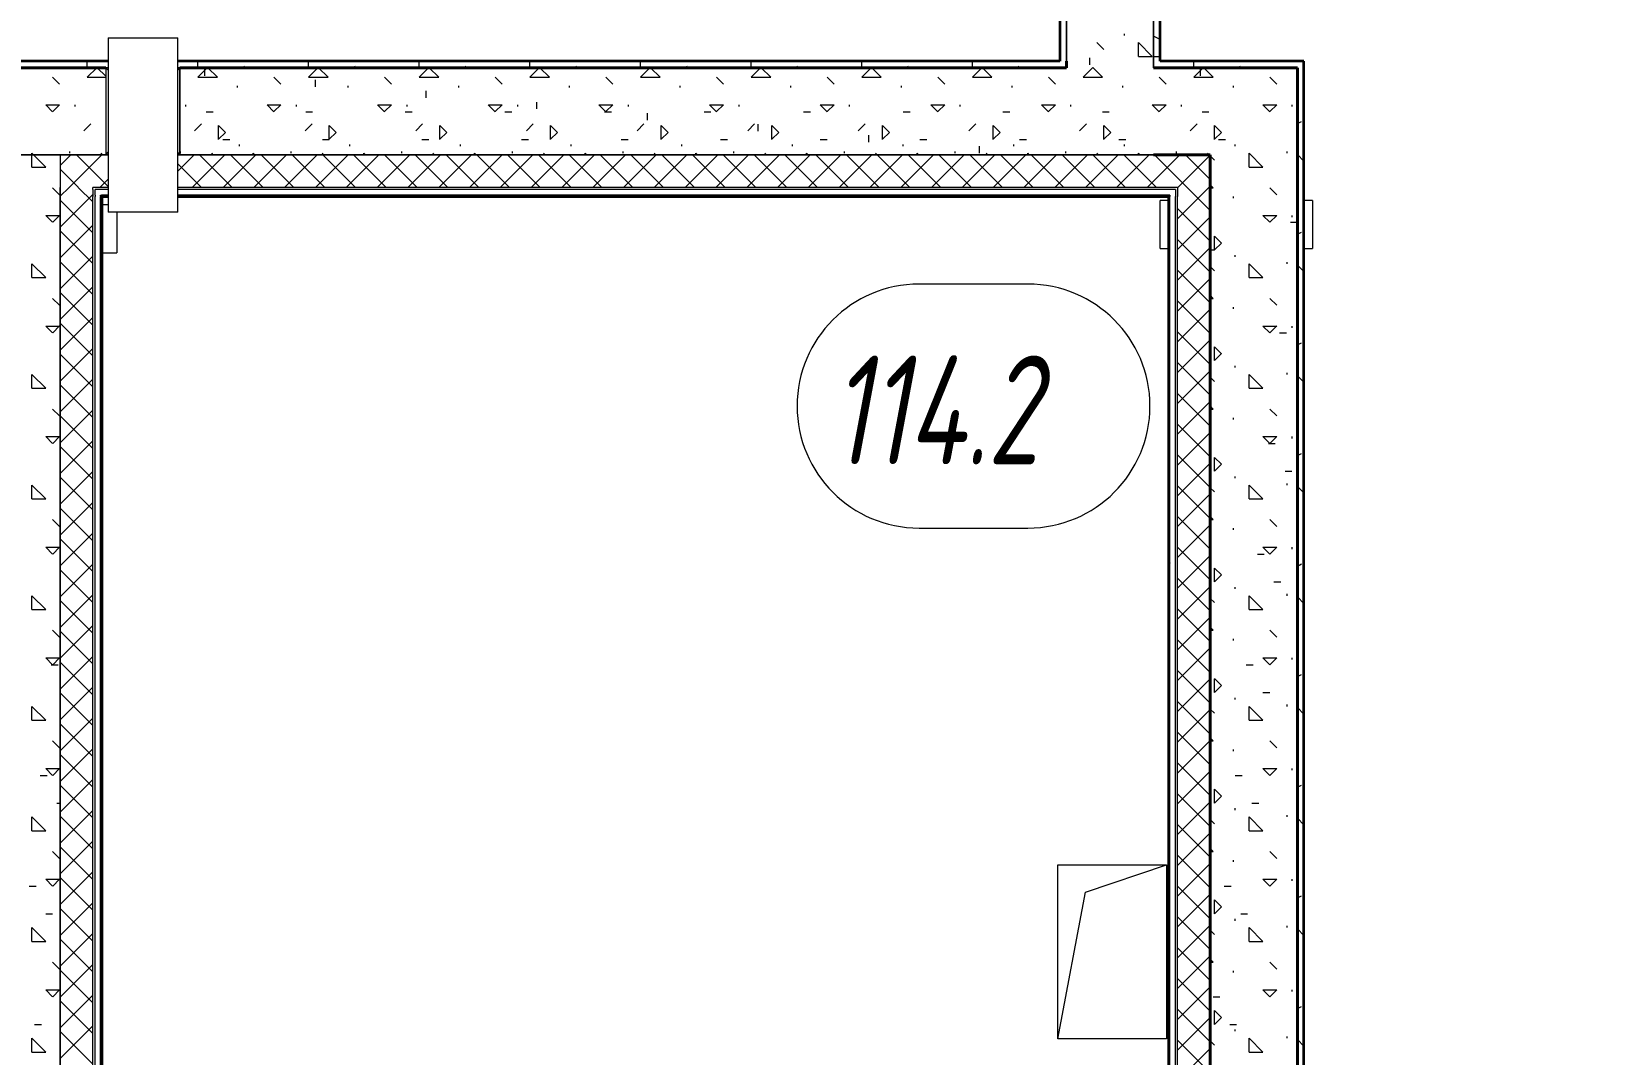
# Model space of a CAD drawing. Header units: millimetres. Extents: x -4948 to 42228, y -4856 to 69378.
# Drawn here: x 30733 to 34360, y 757 to 3105 of the extents above; entities that cross this region are included whole.
import ezdxf

# ---------------------------------------------------------------- set-up
doc = ezdxf.new("R2010")
doc.units = ezdxf.units.MM
for name, color, linetype, lineweight in [('A-AREA-IDEN', 2, 'Continuous', 30), ('A-DETL', 90, 'Continuous', 9), ('A-FLOR', 192, 'Continuous', 13), ('A-GENM', 13, 'Continuous', 9), ('A-GLAZ', 151, 'Continuous', 13), ('A-PART', 2, 'Continuous', 9), ('A-WALL', 113, 'Continuous', 13), ('A-WALL-PATT', 111, 'Continuous', 13), ('I-WALL', 2, 'Continuous', 13)]:
    doc.layers.add(name, color=color, linetype=linetype, lineweight=lineweight)
doc.styles.add('ISOCPEUR_B_I', font='', dxfattribs={"width": 0.7, "height": 250})
doc.styles.get('ISOCPEUR_B_I').set_extended_font_data('ISOCPEUR', italic=True, bold=True)

# ---------------------------------------------------------------- blocks, each defined once
blk = doc.blocks.new('27ELB-RD-AR-0000-BIM_rvt-1-1 этаж отм_ _0_000 лотки')
at = {"layer": 'A-AREA-IDEN', "color": 252, "lineweight": 9}
for p, q in [((33020.6, 2525.1), (32770.6, 2525.1)), ((32770.6, 1965.1), (33020.6, 1965.1))]:
    blk.add_line(p, q, dxfattribs=at)
for centre, start, end in [((32770.6, 2245.1), 90, 270), ((33020.6, 2245.1), 270, 90)]:
    blk.add_arc(centre, 280, start, end, dxfattribs=at)
at = {"layer": 'A-DETL', "color": 252}
for p, q in [((33152.5, 1128.7), (33338.9, 1192.2)), ((33088.9, 792.2), (33152.5, 1128.7))]:
    blk.add_line(p, q, dxfattribs=at)
at = {"layer": 'A-FLOR', "color": 252, "lineweight": 9}
for p, q in [((33088.9, 792.2), (33088.9, 1192.2)), ((33088.9, 1192.2), (33338.9, 1192.2)), ((33338.9, 1192.2), (33338.9, 792.2)), ((33338.9, 792.2), (33088.9, 792.2))]:
    blk.add_line(p, q, dxfattribs=at)
at = {"layer": 'A-GENM', "color": 252}
for p, q in [((30908.9, 3090.7), (30908.9, 2690.7)), ((30908.9, 3090.7), (31068.9, 3090.7)), ((31068.9, 2690.7), (31068.9, 3090.7)), ((30908.9, 2707.1), (30895, 2707.1)), ((31068.9, 2690.7), (30908.9, 2690.7)), ((30928.9, 2690.7), (30928.9, 2597.1)), ((33342.8, 2717.1), (33323.9, 2717.1)), ((33323.9, 2607.1), (33323.9, 2717.1)), ((33673.9, 2717.1), (33653.9, 2717.1)), ((33673.9, 2717.1), (33673.9, 2607.1)), ((30895, 2597.1), (30928.9, 2597.1)), ((33323.9, 2607.1), (33342.8, 2607.1)), ((33653.9, 2607.1), (33673.9, 2607.1))]:
    blk.add_line(p, q, dxfattribs=at)
at = {"layer": 'A-GLAZ', "color": 252, "lineweight": 9}
for p, q in [((30903.9, 3022.1), (30903.9, 2822.1)), ((30908.9, 3022.1), (30903.9, 3022.1)), ((30903.9, 3022.1), (30903.9, 2822.1)), ((30908.9, 3016.2), (30903.9, 3022.1)), ((31073.9, 3022.1), (31068.9, 3022.1)), ((31068.9, 3016.2), (31073.9, 3022.1)), ((31073.9, 3022.1), (31073.9, 2822.1)), ((31073.9, 2822.1), (31073.9, 3022.1)), ((30903.9, 2822.1), (30908.9, 2828)), ((30903.9, 2822.1), (30908.9, 2822.1)), ((31073.9, 2822.1), (31068.9, 2828)), ((31068.9, 2822.1), (31073.9, 2822.1))]:
    blk.add_line(p, q, dxfattribs=at)
at = {"layer": 'A-PART', "color": 252}
for p, q in [((33088.9, 792.2), (33088.9, 1192.2)), ((33088.9, 1192.2), (33338.9, 1192.2)), ((33338.9, 1192.2), (33338.9, 792.2)), ((33338.9, 792.2), (33088.9, 792.2))]:
    blk.add_line(p, q, dxfattribs=at)
at = {"layer": 'A-WALL', "color": 252, "lineweight": 9}
for p, q in [((33308.7, 3022.1), (33308.7, 7196.8)), ((33308.7, 7196.8), (33308.7, 3022.1)), ((33108.7, 5437.1), (33108.7, 3037.1)), ((33108.7, 3037.1), (33108.7, 5437.1)), ((30798.9, 2822.1), (30648.9, 2822.1)), ((30648.9, 2822.1), (30798.9, 2822.1)), ((30903.9, 2822.1), (30798.9, 2822.1)), ((30798.9, 2822.1), (30798.9, 2747.1)), ((30798.9, 2822.1), (30903.9, 2822.1)), ((33308.7, 2822.1), (31073.9, 2822.1)), ((31073.9, 2822.1), (33308.7, 2822.1)), ((30798.9, 2742.1), (30798.9, 2747.1)), ((30798.9, 2747.1), (30798.9, 2742.1)), ((30798.9, 2729.6), (30798.9, 2742.1)), ((30798.9, 2742.1), (30798.9, 2729.6)), ((30798.9, 2727.6), (30798.9, 2729.6)), ((30798.9, 2729.6), (30798.9, 2727.6)), ((30798.9, 2726.8), (30798.9, 2727.6)), ((30798.9, 2727.6), (30798.9, 2726.8)), ((30798.9, 2726), (30798.9, 2726.8)), ((30798.9, 2726.8), (30798.9, 2726)), ((30798.9, 2660.6), (30798.9, 2726)), ((30798.9, 2726), (30798.9, 2660.6)), ((30873.9, 2742.1), (30873.9, 2747.1)), ((30908.9, 2747.1), (30873.9, 2747.1)), ((30873.9, 2742.1), (30873.9, 2726)), ((30873.9, 488.2), (30873.9, 2726)), ((30878.9, 2729.6), (30878.9, 2742.1)), ((30908.9, 2742.1), (30878.9, 2742.1)), ((30878.9, 2729.6), (30878.9, 2726)), ((30878.9, 488.2), (30878.9, 2726)), ((30891.4, 2727.6), (30891.4, 2729.6)), ((30891.4, 2729.6), (30893.4, 2729.6)), ((30893.4, 2727.6), (30891.4, 2727.6)), ((30891.4, 2727.6), (30891.4, 2726)), ((30891.4, 488.2), (30891.4, 2726)), ((30908.9, 2729.6), (30893.4, 2729.6)), ((30893.4, 2726.8), (30893.4, 2727.6)), ((30893.4, 2727.6), (30894.2, 2727.6)), ((30894.2, 2726.8), (30893.4, 2726.8)), ((30893.4, 2726.8), (30893.4, 2726)), ((30893.4, 488.2), (30893.4, 2726)), ((30908.9, 2727.6), (30894.2, 2727.6)), ((30894.2, 2726), (30894.2, 2726.8)), ((30908.9, 2726.8), (30894.2, 2726.8)), ((30894.2, 488.2), (30894.2, 2726)), ((33363.9, 2747.1), (31068.9, 2747.1)), ((33358.9, 2742.1), (31068.9, 2742.1)), ((33346.4, 2729.6), (31068.9, 2729.6)), ((33344.4, 2727.6), (31068.9, 2727.6)), ((33343.6, 2726.8), (31068.9, 2726.8)), ((33343.6, 2726.8), (33343.6, 2726)), ((33343.6, -412.7), (33343.6, 2726)), ((33344.4, 2727.6), (33344.4, 2726.8)), ((33344.4, 2726.8), (33344.4, 2726)), ((33344.4, -413.5), (33344.4, 2726)), ((33346.4, 2729.6), (33346.4, 2727.6)), ((33346.4, 2727.6), (33346.4, 2726)), ((33346.4, -415.5), (33346.4, 2726)), ((33358.9, 2742.1), (33358.9, 2729.6)), ((33358.9, 2729.6), (33358.9, 2726)), ((33358.9, -428), (33358.9, 2726)), ((33363.9, 2747.1), (33363.9, 2742.1)), ((33363.9, 2742.1), (33363.9, 2726)), ((33363.9, -433), (33363.9, 2726)), ((30798.9, 2648.1), (30798.9, 2660.6)), ((30798.9, 2660.6), (30798.9, 488.2)), ((30798.9, 2646.1), (30798.9, 2648.1)), ((30798.9, 2645.3), (30798.9, 2646.1)), ((30798.9, 2644.5), (30798.9, 2645.3)), ((30798.9, 2626.8), (30798.9, 2644.5)), ((30798.9, 2614.3), (30798.9, 2626.8)), ((30798.9, 2612.3), (30798.9, 2614.3)), ((30798.9, 2611.5), (30798.9, 2612.3)), ((30798.9, 2610.7), (30798.9, 2611.5)), ((30798.9, 569.7), (30798.9, 2610.7))]:
    blk.add_line(p, q, dxfattribs=at)
at = {"layer": 'A-WALL-PATT', "color": 252, "linetype": 'Continuous', "lineweight": 9}
for p, q in [((33242.2, 3095.6), (33242.2, 3099.6)), ((33323.7, 3086.6), (33308.7, 3094.1)), ((33194.6, 3063.9), (33178.7, 3079.8)), ((33274, 3048), (33274, 3079.7)), ((33305.7, 3048), (33274, 3079.7)), ((33274, 3048), (33305.8, 3048)), ((33308.7, 3048), (33323.7, 3048)), ((30861, 3022.1), (30861, 3035.3)), ((30861, 3000.4), (30882.7, 3022.1)), ((30903.9, 3002.4), (30884.2, 3022.1)), ((31115, 3022.1), (31115, 3035.3)), ((31115, 3000.4), (31136.7, 3022.1)), ((31130.9, 3003.5), (31130.9, 3019.4)), ((31159.9, 3000.4), (31138.2, 3022.1)), ((31215.6, 3022.1), (31222.6, 3025.6)), ((31369, 3022.1), (31369, 3035.3)), ((31369, 3000.4), (31390.7, 3022.1)), ((31413.9, 3000.4), (31392.2, 3022.1)), ((31469.6, 3022.1), (31476.6, 3025.6)), ((31623, 3022.1), (31623, 3035.3)), ((31623, 3000.4), (31644.7, 3022.1)), ((31667.9, 3000.4), (31646.2, 3022.1)), ((31723.6, 3022.1), (31730.6, 3025.6)), ((31877, 3022.1), (31877, 3035.3)), ((31877, 3000.4), (31898.7, 3022.1)), ((31921.9, 3000.4), (31900.2, 3022.1)), ((31977.6, 3022.1), (31984.6, 3025.6)), ((32131, 3022.1), (32131, 3035.3)), ((32131, 3000.4), (32152.7, 3022.1)), ((32175.9, 3000.4), (32154.2, 3022.1)), ((32231.6, 3022.1), (32238.6, 3025.6)), ((32385, 3022.1), (32385, 3035.3)), ((32385, 3000.4), (32406.7, 3022.1)), ((32429.9, 3000.4), (32408.2, 3022.1)), ((32485.6, 3022.1), (32492.6, 3025.6)), ((32639, 3022.1), (32639, 3035.3)), ((32639, 3000.4), (32660.7, 3022.1)), ((32683.9, 3000.4), (32662.2, 3022.1)), ((32739.6, 3022.1), (32746.6, 3025.6)), ((32893, 3022.1), (32893, 3035.3)), ((32893, 3000.4), (32914.7, 3022.1)), ((32937.9, 3000.4), (32916.2, 3022.1)), ((32993.6, 3022.1), (33000.6, 3025.6)), ((33147, 3000.4), (33168.7, 3022.1)), ((33162.9, 3028.9), (33162.9, 3044.8)), ((33168.7, 3022.1), (33169.4, 3022.8)), ((33170.2, 3022.1), (33169.4, 3022.8)), ((33191.9, 3000.4), (33170.2, 3022.1)), ((33401, 3022.1), (33401, 3035.3)), ((33401, 3000.4), (33422.7, 3022.1)), ((33416.9, 3003.5), (33416.9, 3019.4)), ((33438.9, 3007.4), (33424.2, 3022.1)), ((33501.6, 3022.1), (33508.6, 3025.6)), ((30797.5, 2984.5), (30781.6, 3000.4)), ((30861, 3000.4), (30903.9, 3000.4)), ((31115, 3000.4), (31159.9, 3000.4)), ((31206.3, 2976.6), (31206.3, 2980.5)), ((31305.5, 2984.5), (31289.6, 3000.4)), ((31369, 3000.4), (31413.9, 3000.4)), ((31384.9, 2978.1), (31384.9, 2994)), ((31460.3, 2976.6), (31460.3, 2980.5)), ((31559.5, 2984.5), (31543.6, 3000.4)), ((31623, 3000.4), (31667.9, 3000.4)), ((31714.3, 2976.6), (31714.3, 2980.5)), ((31813.5, 2984.5), (31797.6, 3000.4)), ((31877, 3000.4), (31921.9, 3000.4)), ((31968.3, 2976.6), (31968.3, 2980.5)), ((32067.5, 2984.5), (32051.6, 3000.4)), ((32131, 3000.4), (32175.9, 3000.4)), ((32222.3, 2976.6), (32222.3, 2980.5)), ((32321.5, 2984.5), (32305.6, 3000.4)), ((32385, 3000.4), (32429.9, 3000.4)), ((32476.3, 2976.6), (32476.3, 2980.5)), ((32575.5, 2984.5), (32559.6, 3000.4)), ((32639, 3000.4), (32683.9, 3000.4)), ((32730.3, 2976.6), (32730.3, 2980.5)), ((32829.5, 2984.5), (32813.6, 3000.4)), ((32893, 3000.4), (32937.9, 3000.4)), ((32984.3, 2976.6), (32984.3, 2980.5)), ((33083.5, 2984.5), (33067.6, 3000.4)), ((33147, 3000.4), (33191.9, 3000.4)), ((33238.3, 2976.6), (33238.3, 2980.5)), ((33337.5, 2984.5), (33321.6, 3000.4)), ((33401, 3000.4), (33438.9, 3000.4)), ((33445.9, 3000.4), (33438.9, 3007.4)), ((33438.9, 3000.4), (33445.9, 3000.4)), ((33492.3, 2976.6), (33492.3, 2980.5)), ((33591.5, 2984.5), (33575.6, 3000.4)), ((31638.9, 2952.7), (31638.9, 2968.6)), ((31892.9, 2927.3), (31892.9, 2943.2)), ((30781.6, 2921), (30765.7, 2936.9)), ((30765.8, 2936.9), (30797.5, 2936.9)), ((30781.7, 2921.1), (30797.6, 2937)), ((30833.2, 2932.9), (30833.2, 2936.9)), ((31087.2, 2932.9), (31087.2, 2936.9)), ((31134, 2921), (31149.9, 2921)), ((31289.6, 2921), (31273.7, 2936.9)), ((31273.8, 2936.9), (31305.5, 2936.9)), ((31289.7, 2921.1), (31305.6, 2937)), ((31341.2, 2932.9), (31341.2, 2936.9)), ((31362.7, 2921), (31378.5, 2921)), ((31543.6, 2921), (31527.7, 2936.9)), ((31527.8, 2936.9), (31559.5, 2936.9)), ((31543.7, 2921.1), (31559.6, 2937)), ((31591.2, 2921), (31607.1, 2921)), ((31595.2, 2932.9), (31595.2, 2936.9)), ((31797.6, 2921), (31781.7, 2936.9)), ((31781.8, 2936.9), (31813.5, 2936.9)), ((31797.7, 2921.1), (31813.6, 2937)), ((31819.8, 2921), (31835.7, 2921)), ((31849.2, 2932.9), (31849.2, 2936.9)), ((32051.6, 2921), (32035.7, 2936.9)), ((32035.8, 2936.9), (32067.5, 2936.9)), ((32048.4, 2921), (32064.3, 2921)), ((32051.7, 2921.1), (32067.6, 2937)), ((32103.2, 2932.9), (32103.2, 2936.9)), ((32146.9, 2901.9), (32146.9, 2917.8)), ((32277, 2921), (32292.9, 2921)), ((32305.6, 2921), (32289.7, 2936.9)), ((32289.8, 2936.9), (32321.5, 2936.9)), ((32305.7, 2921.1), (32321.6, 2937)), ((32357.2, 2932.9), (32357.2, 2936.9)), ((32505.6, 2921), (32521.5, 2921)), ((32559.6, 2921), (32543.7, 2936.9)), ((32543.7, 2936.9), (32575.5, 2936.9)), ((32559.7, 2921.1), (32575.6, 2937)), ((32611.2, 2932.9), (32611.2, 2936.9)), ((32734.2, 2921), (32750.1, 2921)), ((32813.6, 2921), (32797.7, 2936.9)), ((32797.8, 2936.9), (32829.5, 2936.9)), ((32813.7, 2921.1), (32829.6, 2937)), ((32865.2, 2932.9), (32865.2, 2936.9)), ((32962.8, 2921), (32978.7, 2921)), ((33067.6, 2921), (33051.7, 2936.9)), ((33051.8, 2936.9), (33083.5, 2936.9)), ((33067.7, 2921.1), (33083.6, 2937)), ((33119.2, 2932.9), (33119.2, 2936.9)), ((33191.4, 2921), (33207.3, 2921)), ((33308.7, 2933.9), (33305.7, 2936.9)), ((33305.8, 2936.9), (33308.7, 2936.9)), ((33308.7, 2936.9), (33337.5, 2936.9)), ((33321.6, 2921), (33308.7, 2933.9)), ((33321.7, 2921.1), (33337.6, 2937)), ((33373.2, 2932.9), (33373.2, 2936.9)), ((33420.1, 2921), (33435.9, 2921)), ((33575.6, 2921), (33559.7, 2936.9)), ((33559.8, 2936.9), (33591.5, 2936.9)), ((33575.7, 2921.1), (33591.6, 2937)), ((33627.2, 2932.9), (33627.2, 2936.9)), ((30853.1, 2877.4), (30869, 2893.3)), ((31107.1, 2877.4), (31123, 2893.3)), ((31178.5, 2873.4), (31162.6, 2889.3)), ((31162.6, 2857.5), (31162.6, 2889.2)), ((31162.7, 2857.6), (31178.6, 2873.5)), ((31361.1, 2877.4), (31377, 2893.3)), ((31432.5, 2873.4), (31416.6, 2889.3)), ((31416.6, 2857.5), (31416.6, 2889.2)), ((31416.7, 2857.6), (31432.6, 2873.5)), ((31615.1, 2877.4), (31631, 2893.3)), ((31686.5, 2873.4), (31670.6, 2889.3)), ((31670.6, 2857.5), (31670.6, 2889.2)), ((31670.7, 2857.6), (31686.6, 2873.5)), ((31869.1, 2877.4), (31885, 2893.3)), ((31940.5, 2873.4), (31924.6, 2889.3)), ((31924.6, 2857.5), (31924.6, 2889.2)), ((31924.7, 2857.6), (31940.6, 2873.5)), ((32123.1, 2877.4), (32139, 2893.3)), ((32194.5, 2873.4), (32178.6, 2889.3)), ((32178.6, 2857.5), (32178.6, 2889.2)), ((32178.7, 2857.6), (32194.6, 2873.5)), ((32377.1, 2877.4), (32393, 2893.3)), ((32400.9, 2876.5), (32400.9, 2892.4)), ((32448.5, 2873.4), (32432.6, 2889.3)), ((32432.6, 2857.5), (32432.6, 2889.2)), ((32432.7, 2857.6), (32448.6, 2873.5)), ((32631.1, 2877.4), (32647, 2893.3)), ((32654.9, 2851.1), (32654.9, 2867)), ((32702.5, 2873.4), (32686.6, 2889.3)), ((32686.6, 2857.5), (32686.6, 2889.2)), ((32686.7, 2857.6), (32702.6, 2873.5)), ((32885.1, 2877.4), (32901, 2893.3)), ((32956.5, 2873.4), (32940.6, 2889.3)), ((32940.6, 2857.5), (32940.6, 2889.2)), ((32940.7, 2857.6), (32956.6, 2873.5)), ((33139.1, 2877.4), (33155, 2893.3)), ((33210.5, 2873.4), (33194.6, 2889.3)), ((33194.6, 2857.5), (33194.6, 2889.2)), ((33194.7, 2857.6), (33210.6, 2873.5)), ((33393.1, 2877.4), (33409, 2893.3)), ((33464.5, 2873.4), (33448.6, 2889.3)), ((33448.6, 2857.5), (33448.6, 2889.2)), ((33448.7, 2857.6), (33464.6, 2873.5)), ((33638.9, 2893.9), (33648.3, 2898.6)), ((30821.3, 2825.7), (30821.3, 2829.7)), ((31075.3, 2825.7), (31075.3, 2829.7)), ((31172.2, 2857.5), (31188, 2857.5)), ((31210.2, 2841.6), (31210.2, 2845.6)), ((31329.3, 2825.7), (31329.3, 2829.7)), ((31400.8, 2857.5), (31416.6, 2857.5)), ((31464.2, 2841.6), (31464.2, 2845.6)), ((31583.3, 2825.7), (31583.3, 2829.7)), ((31629.3, 2857.5), (31645.2, 2857.5)), ((31718.2, 2841.6), (31718.2, 2845.6)), ((31837.3, 2825.7), (31837.3, 2829.7)), ((31857.9, 2857.5), (31873.8, 2857.5)), ((31972.2, 2841.6), (31972.2, 2845.6)), ((32086.5, 2857.5), (32102.4, 2857.5)), ((32091.3, 2825.7), (32091.3, 2829.7)), ((32226.2, 2841.6), (32226.2, 2845.6)), ((32315.1, 2857.5), (32331, 2857.5)), ((32345.3, 2825.7), (32345.3, 2829.7)), ((32480.2, 2841.6), (32480.2, 2845.6)), ((32543.7, 2857.5), (32559.6, 2857.5)), ((32599.3, 2825.7), (32599.3, 2829.7)), ((32734.2, 2841.6), (32734.2, 2845.6)), ((32772.3, 2857.5), (32788.2, 2857.5)), ((32853.3, 2825.7), (32853.3, 2829.7)), ((32908.9, 2825.7), (32908.9, 2841.6)), ((32988.2, 2841.6), (32988.2, 2845.6)), ((33000.9, 2857.5), (33016.8, 2857.5)), ((33107.3, 2825.7), (33107.3, 2829.7)), ((33229.5, 2857.5), (33245.4, 2857.5)), ((33242.2, 2841.6), (33242.2, 2845.6)), ((33361.3, 2825.7), (33361.3, 2829.7)), ((33458.2, 2857.5), (33474, 2857.5)), ((33496.2, 2841.6), (33496.2, 2845.6)), ((33615.3, 2825.7), (33615.3, 2829.7)), ((30734, 2822.1), (30734, 2825.7)), ((30737.6, 2822.1), (30734, 2825.7)), ((30734, 2794), (30734, 2822.1)), ((30734, 2794), (30765.8, 2794)), ((30765.7, 2794), (30737.6, 2822.1)), ((30798.9, 2797.4), (30823.5, 2822.1)), ((30819.4, 2747.3), (30894.2, 2822.1)), ((30908.9, 2749.4), (30836.2, 2822.1)), ((30896.4, 2822.1), (30892.7, 2825.8)), ((30908.9, 2820.1), (30906.9, 2822.1)), ((31068.9, 2784.6), (31106.4, 2822.1)), ((31123.3, 2747.1), (31068.9, 2801.6)), ((31102.1, 2747.1), (31177.1, 2822.1)), ((31194, 2747.1), (31119, 2822.1)), ((31150.4, 2822.1), (31146.7, 2825.8)), ((31172.8, 2747.1), (31247.8, 2822.1)), ((31264.7, 2747.1), (31189.7, 2822.1)), ((31242, 2822.1), (31242, 2825.7)), ((31245.6, 2822.1), (31242, 2825.7)), ((31243.5, 2747.1), (31318.5, 2822.1)), ((31335.5, 2747.1), (31260.5, 2822.1)), ((31314.2, 2747.1), (31389.2, 2822.1)), ((31406.2, 2747.1), (31331.2, 2822.1)), ((31384.9, 2747.1), (31459.9, 2822.1)), ((31404.4, 2822.1), (31400.7, 2825.8)), ((31476.9, 2747.1), (31401.9, 2822.1)), ((31455.6, 2747.1), (31530.6, 2822.1)), ((31547.6, 2747.1), (31472.6, 2822.1)), ((31496, 2822.1), (31496, 2825.7)), ((31499.6, 2822.1), (31496, 2825.7)), ((31526.3, 2747.1), (31601.3, 2822.1)), ((31618.3, 2747.1), (31543.3, 2822.1)), ((31597.1, 2747.1), (31672.1, 2822.1)), ((31689, 2747.1), (31614, 2822.1)), ((31658.4, 2822.1), (31654.7, 2825.8)), ((31667.8, 2747.1), (31742.8, 2822.1)), ((31759.7, 2747.1), (31684.7, 2822.1)), ((31738.5, 2747.1), (31813.5, 2822.1)), ((31750, 2822.1), (31750, 2825.7)), ((31753.6, 2822.1), (31750, 2825.7)), ((31830.4, 2747.1), (31755.4, 2822.1)), ((31809.2, 2747.1), (31884.2, 2822.1)), ((31901.1, 2747.1), (31826.1, 2822.1)), ((31879.9, 2747.1), (31954.9, 2822.1)), ((31971.8, 2747.1), (31896.8, 2822.1)), ((31912.4, 2822.1), (31908.7, 2825.8)), ((31950.6, 2747.1), (32025.6, 2822.1)), ((32042.6, 2747.1), (31967.6, 2822.1)), ((32004, 2822.1), (32004, 2825.7)), ((32007.6, 2822.1), (32004, 2825.7)), ((32021.3, 2747.1), (32096.3, 2822.1)), ((32113.3, 2747.1), (32038.3, 2822.1)), ((32092, 2747.1), (32167, 2822.1)), ((32184, 2747.1), (32109, 2822.1)), ((32166.4, 2822.1), (32162.7, 2825.8)), ((32162.7, 2747.1), (32237.7, 2822.1)), ((32254.7, 2747.1), (32179.7, 2822.1)), ((32233.4, 2747.1), (32308.4, 2822.1)), ((32325.4, 2747.1), (32250.4, 2822.1)), ((32258, 2822.1), (32258, 2825.7)), ((32261.6, 2822.1), (32258, 2825.7)), ((32304.2, 2747.1), (32379.2, 2822.1)), ((32396.1, 2747.1), (32321.1, 2822.1)), ((32374.9, 2747.1), (32449.9, 2822.1)), ((32466.8, 2747.1), (32391.8, 2822.1)), ((32420.4, 2822.1), (32416.7, 2825.8)), ((32445.6, 2747.1), (32520.6, 2822.1)), ((32537.5, 2747.1), (32462.5, 2822.1)), ((32512, 2822.1), (32512, 2825.7)), ((32515.6, 2822.1), (32512, 2825.7)), ((32516.3, 2747.1), (32591.3, 2822.1)), ((32608.2, 2747.1), (32533.2, 2822.1)), ((32587, 2747.1), (32662, 2822.1)), ((32679, 2747.1), (32604, 2822.1)), ((32657.7, 2747.1), (32732.7, 2822.1)), ((32674.4, 2822.1), (32670.7, 2825.8)), ((32749.7, 2747.1), (32674.7, 2822.1)), ((32728.4, 2747.1), (32803.4, 2822.1)), ((32820.4, 2747.1), (32745.4, 2822.1)), ((32766, 2822.1), (32766, 2825.7)), ((32769.6, 2822.1), (32766, 2825.7)), ((32799.1, 2747.1), (32874.1, 2822.1)), ((32891.1, 2747.1), (32816.1, 2822.1)), ((32869.8, 2747.1), (32944.8, 2822.1)), ((32961.8, 2747.1), (32886.8, 2822.1)), ((32928.4, 2822.1), (32924.7, 2825.8)), ((32940.6, 2747.1), (33015.6, 2822.1)), ((33032.5, 2747.1), (32957.5, 2822.1)), ((33011.3, 2747.1), (33086.3, 2822.1)), ((33020, 2822.1), (33020, 2825.7)), ((33023.6, 2822.1), (33020, 2825.7)), ((33103.2, 2747.1), (33028.2, 2822.1)), ((33082, 2747.1), (33157, 2822.1)), ((33173.9, 2747.1), (33098.9, 2822.1)), ((33152.7, 2747.1), (33227.7, 2822.1)), ((33244.6, 2747.1), (33169.6, 2822.1)), ((33182.4, 2822.1), (33178.7, 2825.8)), ((33223.4, 2747.1), (33298.4, 2822.1)), ((33315.4, 2747.1), (33240.4, 2822.1)), ((33274, 2822.1), (33274, 2825.7)), ((33277.6, 2822.1), (33274, 2825.7)), ((33294.1, 2747.1), (33369.1, 2822.1)), ((33386.1, 2747.1), (33311.1, 2822.1)), ((33364.8, 2747.1), (33438.9, 2821.1)), ((33438.9, 2765), (33381.8, 2822.1)), ((33436.4, 2822.1), (33432.7, 2825.8)), ((33448.6, 2809.9), (33438.9, 2819.6)), ((33528, 2794), (33528, 2825.7)), ((33559.7, 2794), (33528, 2825.7)), ((33528, 2794), (33559.8, 2794)), ((33653.9, 2807.8), (33638.9, 2822.8)), ((30840.1, 2747.5), (30798.9, 2788.7)), ((30890.8, 2748), (30908.9, 2766)), ((30797.5, 2730.5), (30781.6, 2746.4)), ((30798.9, 2726.7), (30819.2, 2747.1)), ((30798.9, 2656), (30873.9, 2731)), ((30873.9, 2713.7), (30840.5, 2747.1)), ((31487.6, 2729.5), (31486.5, 2727.6)), ((33130.1, 2729.6), (33129, 2727.6)), ((33280, 2727.6), (33278.9, 2729.6)), ((33363.9, 2746.1), (33364.8, 2747.1)), ((33363.9, 2675.4), (33435.5, 2747.1)), ((33438.9, 2694.3), (33386.1, 2747.1)), ((33435.5, 2747.1), (33438.9, 2750.4)), ((33445.9, 2746.4), (33438.9, 2753.4)), ((33438.9, 2746.4), (33445.9, 2746.4)), ((33492.3, 2722.6), (33492.3, 2726.5)), ((33591.5, 2730.5), (33575.6, 2746.4)), ((30873.9, 2643), (30798.9, 2718)), ((33438.9, 2623.6), (33363.9, 2698.6)), ((30781.6, 2667), (30765.7, 2682.9)), ((30765.8, 2682.9), (30797.5, 2682.9)), ((30781.7, 2667.1), (30797.6, 2683)), ((30798.9, 2585.3), (30873.9, 2660.3)), ((33363.9, 2604.7), (33438.9, 2679.7)), ((33575.6, 2667), (33559.7, 2682.9)), ((33559.8, 2682.9), (33591.5, 2682.9)), ((33575.7, 2667.1), (33591.6, 2683)), ((33623.2, 2667), (33638.9, 2667)), ((33627.2, 2678.9), (33627.2, 2682.9)), ((30873.9, 2572.3), (30798.9, 2647.3)), ((30891.4, 2641.6), (30893.4, 2641.6)), ((33438.9, 2552.9), (33363.9, 2627.9)), ((33464.5, 2619.4), (33448.6, 2635.3)), ((33448.6, 2603.5), (33448.6, 2635.2)), ((33448.7, 2603.6), (33464.6, 2619.5)), ((33638.9, 2639.9), (33648.3, 2644.6)), ((30798.9, 2514.6), (30873.9, 2589.6)), ((30873.9, 2501.6), (30798.9, 2576.6)), ((33363.9, 2534), (33438.9, 2609)), ((33438.9, 2603.5), (33448.6, 2603.5)), ((33496.2, 2587.6), (33496.2, 2591.6)), ((33615.3, 2571.7), (33615.3, 2575.7)), ((30734, 2540), (30734, 2571.7)), ((30765.7, 2540), (30734, 2571.7)), ((30734, 2540), (30765.8, 2540)), ((33438.9, 2482.2), (33363.9, 2557.2)), ((33448.6, 2555.9), (33438.9, 2565.6)), ((33528, 2540), (33528, 2571.7)), ((33559.7, 2540), (33528, 2571.7)), ((33528, 2540), (33559.8, 2540)), ((33653.9, 2553.8), (33638.9, 2568.8)), ((30798.9, 2443.9), (30873.9, 2518.9)), ((30873.9, 2430.9), (30798.9, 2505.9)), ((33363.9, 2463.3), (33438.9, 2538.3)), ((30797.5, 2476.5), (30781.6, 2492.4)), ((33438.9, 2411.5), (33363.9, 2486.5)), ((33363.9, 2392.6), (33438.9, 2467.6)), ((33445.9, 2492.4), (33438.9, 2499.4)), ((33438.9, 2492.4), (33445.9, 2492.4)), ((33492.3, 2468.6), (33492.3, 2472.5)), ((33591.5, 2476.5), (33575.6, 2492.4)), ((30798.9, 2373.2), (30873.9, 2448.2)), ((30873.9, 2360.2), (30798.9, 2435.2)), ((33344.4, 2438.4), (33346.4, 2438.4)), ((30781.6, 2413), (30765.7, 2428.9)), ((30765.8, 2428.9), (30797.5, 2428.9)), ((30781.7, 2413.1), (30797.6, 2429)), ((33438.9, 2340.7), (33363.9, 2415.7)), ((33363.9, 2321.9), (33438.9, 2396.9)), ((33575.6, 2413), (33559.7, 2428.9)), ((33559.8, 2428.9), (33591.5, 2428.9)), ((33575.7, 2413.1), (33591.6, 2429)), ((33597.8, 2413), (33613.7, 2413)), ((33627.2, 2424.9), (33627.2, 2428.9)), ((30798.9, 2302.5), (30873.9, 2377.5)), ((30873.9, 2289.4), (30798.9, 2364.4)), ((33464.5, 2365.4), (33448.6, 2381.3)), ((33448.6, 2349.5), (33448.6, 2381.2)), ((33448.7, 2349.6), (33464.6, 2365.5)), ((33638.9, 2385.9), (33648.3, 2390.6)), ((33438.9, 2270), (33363.9, 2345)), ((33363.9, 2251.2), (33438.9, 2326.2)), ((33496.2, 2333.6), (33496.2, 2337.6)), ((33615.3, 2317.7), (33615.3, 2321.7)), ((33635.9, 2349.5), (33638.9, 2349.5)), ((30734, 2286), (30734, 2317.7)), ((30765.7, 2286), (30734, 2317.7)), ((30734, 2286), (30765.8, 2286)), ((30798.9, 2231.7), (30873.9, 2306.7)), ((30873.9, 2218.7), (30798.9, 2293.7)), ((33448.6, 2301.9), (33438.9, 2311.6)), ((33528, 2286), (33528, 2317.7)), ((33559.7, 2286), (33528, 2317.7)), ((33528, 2286), (33559.8, 2286)), ((33653.9, 2299.8), (33638.9, 2314.8)), ((33438.9, 2199.3), (33363.9, 2274.3)), ((33363.9, 2180.5), (33438.9, 2255.5)), ((30797.5, 2222.5), (30781.6, 2238.4)), ((30798.9, 2161), (30873.9, 2236)), ((30873.9, 2148), (30798.9, 2223)), ((33445.9, 2238.4), (33438.9, 2245.4)), ((33438.9, 2238.4), (33445.9, 2238.4)), ((33492.3, 2214.6), (33492.3, 2218.5)), ((33591.5, 2222.5), (33575.6, 2238.4)), ((33438.9, 2128.6), (33363.9, 2203.6)), ((33363.9, 2109.7), (33438.9, 2184.7)), ((30781.6, 2159), (30765.7, 2174.9)), ((30765.8, 2174.9), (30797.5, 2174.9)), ((30781.7, 2159.1), (30797.6, 2175)), ((30798.9, 2090.3), (30873.9, 2165.3)), ((30873.9, 2077.3), (30798.9, 2152.3)), ((33575.6, 2159), (33559.7, 2174.9)), ((33559.8, 2174.9), (33591.5, 2174.9)), ((33572.4, 2159), (33588.3, 2159)), ((33575.7, 2159.1), (33591.6, 2175)), ((33627.2, 2170.9), (33627.2, 2174.9)), ((33438.9, 2057.9), (33363.9, 2132.9)), ((33363.9, 2039), (33438.9, 2114)), ((33464.5, 2111.4), (33448.6, 2127.3)), ((33448.6, 2095.5), (33448.6, 2127.2)), ((33448.7, 2095.6), (33464.6, 2111.5)), ((33638.9, 2131.9), (33648.3, 2136.6)), ((30798.9, 2019.6), (30873.9, 2094.6)), ((30873.9, 2006.6), (30798.9, 2081.6)), ((33496.2, 2079.6), (33496.2, 2083.6)), ((33610.6, 2095.5), (33626.4, 2095.5)), ((33615.3, 2063.7), (33615.3, 2067.7)), ((30734, 2032), (30734, 2063.7)), ((30765.7, 2032), (30734, 2063.7)), ((30734, 2032), (30765.8, 2032)), ((33438.9, 1987.2), (33363.9, 2062.2)), ((33363.9, 1968.3), (33438.9, 2043.3)), ((33448.6, 2047.9), (33438.9, 2057.6)), ((33528, 2032), (33528, 2063.7)), ((33559.7, 2032), (33528, 2063.7)), ((33528, 2032), (33559.8, 2032)), ((33653.9, 2045.8), (33638.9, 2060.8)), ((30798.9, 1948.9), (30873.9, 2023.9)), ((30873.9, 1935.9), (30798.9, 2010.9)), ((30797.5, 1968.5), (30781.6, 1984.4)), ((33438.9, 1916.5), (33363.9, 1991.5)), ((33363.9, 1897.6), (33438.9, 1972.6)), ((33445.9, 1984.4), (33438.9, 1991.4)), ((33438.9, 1984.4), (33445.9, 1984.4)), ((33492.3, 1960.6), (33492.3, 1964.5)), ((33591.5, 1968.5), (33575.6, 1984.4)), ((30798.9, 1878.2), (30873.9, 1953.2)), ((30873.9, 1865.2), (30798.9, 1940.2)), ((30781.6, 1905), (30765.7, 1920.9)), ((30765.8, 1920.9), (30797.5, 1920.9)), ((30781.7, 1905.1), (30797.6, 1921)), ((33438.9, 1845.8), (33363.9, 1920.8)), ((33363.9, 1826.9), (33438.9, 1901.9)), ((33547.1, 1905), (33562.9, 1905)), ((33575.6, 1905), (33559.7, 1920.9)), ((33559.8, 1920.9), (33591.5, 1920.9)), ((33575.7, 1905.1), (33591.6, 1921)), ((33627.2, 1916.9), (33627.2, 1920.9)), ((30798.9, 1807.5), (30873.9, 1882.5)), ((30873.9, 1794.5), (30798.9, 1869.5)), ((33346.4, 1884.9), (33344.4, 1881.4)), ((33438.9, 1775.1), (33363.9, 1850.1)), ((33464.5, 1857.4), (33448.6, 1873.3)), ((33448.6, 1841.5), (33448.6, 1873.2)), ((33448.7, 1841.6), (33464.6, 1857.5)), ((33638.9, 1877.9), (33648.3, 1882.6)), ((30891.4, 1828.8), (30893.4, 1828.8)), ((33363.9, 1756.2), (33438.9, 1831.2)), ((33496.2, 1825.6), (33496.2, 1829.6)), ((33585.2, 1841.5), (33601, 1841.5)), ((33615.3, 1809.7), (33615.3, 1813.7)), ((30734, 1778), (30734, 1809.7)), ((30765.7, 1778), (30734, 1809.7)), ((30734, 1778), (30765.8, 1778)), ((30798.9, 1736.8), (30873.9, 1811.8)), ((30873.9, 1723.8), (30798.9, 1798.8)), ((33438.9, 1704.3), (33363.9, 1779.3)), ((33448.6, 1793.9), (33438.9, 1803.6)), ((33528, 1778), (33528, 1809.7)), ((33559.7, 1778), (33528, 1809.7)), ((33528, 1778), (33559.8, 1778)), ((33653.9, 1791.8), (33638.9, 1806.8)), ((30798.9, 1666.1), (30873.9, 1741.1)), ((33363.9, 1685.5), (33438.9, 1760.5)), ((30797.5, 1714.5), (30781.6, 1730.4)), ((30873.9, 1653.1), (30798.9, 1728.1)), ((33438.9, 1633.6), (33363.9, 1708.6)), ((33445.9, 1730.4), (33438.9, 1737.4)), ((33438.9, 1730.4), (33445.9, 1730.4)), ((33492.3, 1706.6), (33492.3, 1710.5)), ((33591.5, 1714.5), (33575.6, 1730.4)), ((30798.9, 1595.3), (30873.9, 1670.3)), ((33363.9, 1614.8), (33438.9, 1689.8)), ((30781.6, 1651), (30765.7, 1666.9)), ((30765.8, 1666.9), (30797.5, 1666.9)), ((30778.5, 1651), (30794.3, 1651)), ((30781.7, 1651.1), (30797.6, 1667)), ((30873.9, 1582.3), (30798.9, 1657.3)), ((33438.9, 1562.9), (33363.9, 1637.9)), ((33521.7, 1651), (33537.5, 1651)), ((33575.6, 1651), (33559.7, 1666.9)), ((33559.8, 1666.9), (33591.5, 1666.9)), ((33575.7, 1651.1), (33591.6, 1667)), ((33627.2, 1662.9), (33627.2, 1666.9)), ((30798.9, 1524.6), (30873.9, 1599.6)), ((33344.4, 1625.6), (33346.4, 1625.6)), ((33363.9, 1544.1), (33438.9, 1619.1)), ((33464.5, 1603.4), (33448.6, 1619.3)), ((33448.6, 1587.5), (33448.6, 1619.2)), ((33448.7, 1587.6), (33464.6, 1603.5)), ((33638.9, 1623.9), (33648.3, 1628.6)), ((30873.9, 1511.6), (30798.9, 1586.6)), ((33438.9, 1492.2), (33363.9, 1567.2)), ((33496.2, 1571.6), (33496.2, 1575.6)), ((33559.8, 1587.5), (33575.6, 1587.5)), ((33615.3, 1555.7), (33615.3, 1559.7)), ((30734, 1524), (30734, 1555.7)), ((30765.7, 1524), (30734, 1555.7)), ((30734, 1524), (30765.8, 1524)), ((30798.9, 1453.9), (30873.9, 1528.9)), ((33363.9, 1473.3), (33438.9, 1548.3)), ((33448.6, 1539.9), (33438.9, 1549.6)), ((33528, 1524), (33528, 1555.7)), ((33559.7, 1524), (33528, 1555.7)), ((33528, 1524), (33559.8, 1524)), ((33653.9, 1537.8), (33638.9, 1552.8)), ((30873.9, 1440.9), (30798.9, 1515.9)), ((33438.9, 1421.5), (33363.9, 1496.5)), ((30797.5, 1460.5), (30781.6, 1476.4)), ((30798.9, 1383.2), (30873.9, 1458.2)), ((33363.9, 1402.6), (33438.9, 1477.6)), ((33445.9, 1476.4), (33438.9, 1483.4)), ((33438.9, 1476.4), (33445.9, 1476.4)), ((33492.3, 1452.6), (33492.3, 1456.5)), ((33591.5, 1460.5), (33575.6, 1476.4)), ((30873.9, 1370.2), (30798.9, 1445.2)), ((33438.9, 1350.8), (33363.9, 1425.8)), ((30753, 1397), (30768.9, 1397)), ((30781.6, 1397), (30765.7, 1412.9)), ((30765.8, 1412.9), (30797.5, 1412.9)), ((30781.7, 1397.1), (30797.6, 1413)), ((30798.9, 1312.5), (30873.9, 1387.5)), ((33363.9, 1331.9), (33438.9, 1406.9)), ((33496.2, 1397), (33512.1, 1397)), ((33575.6, 1397), (33559.7, 1412.9)), ((33559.8, 1412.9), (33591.5, 1412.9)), ((33575.7, 1397.1), (33591.6, 1413)), ((33627.2, 1408.9), (33627.2, 1412.9)), ((30873.9, 1299.5), (30798.9, 1374.5)), ((33438.9, 1280.1), (33363.9, 1355.1)), ((33464.5, 1349.4), (33448.6, 1365.3)), ((33448.6, 1333.5), (33448.6, 1365.2)), ((33448.7, 1333.6), (33464.6, 1349.5)), ((33638.9, 1369.9), (33648.3, 1374.6)), ((30791.2, 1333.5), (30798.9, 1333.5)), ((30798.9, 1241.8), (30873.9, 1316.8)), ((33363.9, 1261.2), (33438.9, 1336.2)), ((33496.2, 1317.6), (33496.2, 1321.6)), ((33534.3, 1333.5), (33550.2, 1333.5)), ((33615.3, 1301.7), (33615.3, 1305.7)), ((30734, 1270), (30734, 1301.7)), ((30765.7, 1270), (30734, 1301.7)), ((30734, 1270), (30765.8, 1270)), ((30873.9, 1228.8), (30798.9, 1303.8)), ((33438.9, 1209.4), (33363.9, 1284.4)), ((33448.6, 1285.9), (33438.9, 1295.6)), ((33528, 1270), (33528, 1301.7)), ((33559.7, 1270), (33528, 1301.7)), ((33528, 1270), (33559.8, 1270)), ((33653.9, 1283.8), (33638.9, 1298.8)), ((30798.9, 1171.1), (30873.9, 1246.1)), ((30873.9, 1158.1), (30798.9, 1233.1)), ((33363.9, 1190.5), (33438.9, 1265.5)), ((30797.5, 1206.5), (30781.6, 1222.4)), ((33438.9, 1138.7), (33363.9, 1213.7)), ((33445.9, 1222.4), (33438.9, 1229.4)), ((33438.9, 1222.4), (33445.9, 1222.4)), ((33492.3, 1198.6), (33492.3, 1202.5)), ((33591.5, 1206.5), (33575.6, 1222.4)), ((30798.9, 1100.4), (30873.9, 1175.4)), ((30873.9, 1087.4), (30798.9, 1162.4)), ((33363.9, 1119.8), (33438.9, 1194.8)), ((30727.7, 1143), (30743.5, 1143)), ((30781.6, 1143), (30765.7, 1158.9)), ((30765.8, 1158.9), (30797.5, 1158.9)), ((30781.7, 1143.1), (30797.6, 1159)), ((33438.9, 1068), (33363.9, 1143)), ((33470.8, 1143), (33486.7, 1143)), ((33575.6, 1143), (33559.7, 1158.9)), ((33559.8, 1158.9), (33591.5, 1158.9)), ((33575.7, 1143.1), (33591.6, 1159)), ((33627.2, 1154.9), (33627.2, 1158.9)), ((30798.9, 1029.7), (30873.9, 1104.7)), ((30873.9, 1016.7), (30798.9, 1091.7)), ((33363.9, 1049.1), (33438.9, 1124.1)), ((33464.5, 1095.4), (33448.6, 1111.3)), ((33448.6, 1079.5), (33448.6, 1111.2)), ((33448.7, 1079.6), (33464.6, 1095.5)), ((33638.9, 1115.9), (33648.3, 1120.6)), ((30765.8, 1079.5), (30781.6, 1079.5)), ((33438.9, 997.2), (33363.9, 1072.2)), ((33363.9, 978.4), (33438.9, 1053.4)), ((33496.2, 1063.6), (33496.2, 1067.6)), ((33508.9, 1079.5), (33524.8, 1079.5)), ((33615.3, 1047.7), (33615.3, 1051.7)), ((30734, 1016), (30734, 1047.7)), ((30765.7, 1016), (30734, 1047.7)), ((30734, 1016), (30765.8, 1016)), ((30798.9, 959), (30873.9, 1034)), ((30873.9, 945.9), (30798.9, 1020.9)), ((30891.4, 1016), (30893.4, 1016)), ((33344.4, 1016), (33346.4, 1016)), ((33448.6, 1031.9), (33438.9, 1041.6)), ((33528, 1016), (33528, 1047.7)), ((33559.7, 1016), (33528, 1047.7)), ((33528, 1016), (33559.8, 1016)), ((33653.9, 1029.8), (33638.9, 1044.8)), ((33438.9, 926.5), (33363.9, 1001.5)), ((33363.9, 907.7), (33438.9, 982.7)), ((30797.5, 952.5), (30781.6, 968.4)), ((30798.9, 888.2), (30873.9, 963.2)), ((30873.9, 875.2), (30798.9, 950.2)), ((33445.9, 968.4), (33438.9, 975.4)), ((33438.9, 968.4), (33445.9, 968.4)), ((33492.3, 944.6), (33492.3, 948.5)), ((33591.5, 952.5), (33575.6, 968.4)), ((33438.9, 855.8), (33363.9, 930.8)), ((33363.9, 836.9), (33438.9, 911.9)), ((30781.6, 889), (30765.7, 904.9)), ((30765.8, 904.9), (30797.5, 904.9)), ((30781.7, 889.1), (30797.6, 905)), ((30798.9, 817.5), (30873.9, 892.5)), ((30873.9, 804.5), (30798.9, 879.5)), ((33445.4, 889), (33461.3, 889)), ((33575.6, 889), (33559.7, 904.9)), ((33559.8, 904.9), (33591.5, 904.9)), ((33575.7, 889.1), (33591.6, 905)), ((33627.2, 900.9), (33627.2, 904.9)), ((33438.9, 785.1), (33363.9, 860.1)), ((33363.9, 766.2), (33438.9, 841.2)), ((33464.5, 841.4), (33448.6, 857.3)), ((33448.6, 825.5), (33448.6, 857.2)), ((33448.7, 825.6), (33464.6, 841.5)), ((33638.9, 861.9), (33648.3, 866.6)), ((30740.3, 825.5), (30756.2, 825.5)), ((30798.9, 746.8), (30873.9, 821.8)), ((30873.9, 733.8), (30798.9, 808.8)), ((33483.6, 825.5), (33499.4, 825.5)), ((33496.2, 809.6), (33496.2, 813.6)), ((30734, 762), (30734, 793.7)), ((30765.7, 762), (30734, 793.7)), ((30734, 762), (30765.8, 762)), ((33438.9, 714.4), (33363.9, 789.4)), ((33363.9, 695.5), (33438.9, 770.5)), ((33448.6, 777.9), (33438.9, 787.6)), ((33528, 762), (33528, 793.7)), ((33559.7, 762), (33528, 793.7)), ((33528, 762), (33559.8, 762)), ((33615.3, 793.7), (33615.3, 797.7)), ((33653.9, 775.8), (33638.9, 790.8))]:
    blk.add_line(p, q, dxfattribs=at)
at = {"layer": 'I-WALL', "color": 252, "lineweight": 35}
for p, q in [((33323.7, 3037.1), (33323.7, 7196.8)), ((33093.7, 5437.1), (33093.7, 3037.1)), ((30908.9, 3037.1), (27838.9, 3037.1)), ((27843.9, 3022.1), (30903.9, 3022.1)), ((30903.9, 3022.1), (27843.9, 3022.1)), ((33093.7, 3037.1), (31068.9, 3037.1)), ((31073.9, 3022.1), (33108.7, 3022.1)), ((33108.7, 3022.1), (31073.9, 3022.1)), ((33108.7, 3037.1), (33108.7, 3022.1)), ((33108.7, 3022.1), (33108.7, 3037.1)), ((33308.7, 3022.1), (33323.7, 3022.1)), ((33438.9, 3022.1), (33308.7, 3022.1)), ((33638.9, 3037.1), (33323.7, 3037.1)), ((33323.7, 3022.1), (33638.9, 3022.1)), ((33638.9, 3022.1), (33438.9, 3022.1)), ((33653.9, 3037.1), (33638.9, 3037.1)), ((33638.9, -508), (33638.9, 3022.1)), ((33638.9, 3022.1), (33638.9, -508)), ((33653.9, -508), (33653.9, 3037.1)), ((33438.9, 2822.1), (33308.7, 2822.1)), ((33308.7, 2822.1), (33438.9, 2822.1)), ((33438.9, 2822.1), (33438.9, -508)), ((33438.9, 2747.1), (33438.9, 2822.1)), ((30895, 488.2), (30895, 2726)), ((30895, 2726), (30908.9, 2726)), ((31068.9, 2726), (33342.8, 2726)), ((33342.8, 2726), (33342.8, -411.9)), ((33438.9, 2726), (33438.9, 2747.1)), ((33438.9, -508), (33438.9, 2726))]:
    blk.add_line(p, q, dxfattribs=at)
for radius in [2775.1, 2776.1]:
    blk.add_arc((34333.9, 2267.1), radius, 270, 359.5767, dxfattribs=at)
at = {"layer": 'A-AREA-IDEN', "color": 252, "style": 'ISOCPEUR_B_I', "width": 0.7}
blk.add_text('114.2', height=250, dxfattribs=at).set_placement((32568.7, 2111.2))

msp = doc.modelspace()

# ---------------------------------------------------------------- block references
at = {"lineweight": 5}
msp.add_blockref('27ELB-RD-AR-0000-BIM_rvt-1-1 этаж отм_ _0_000 лотки', (0, 0), dxfattribs=at)

doc.saveas('drawing.dxf')
